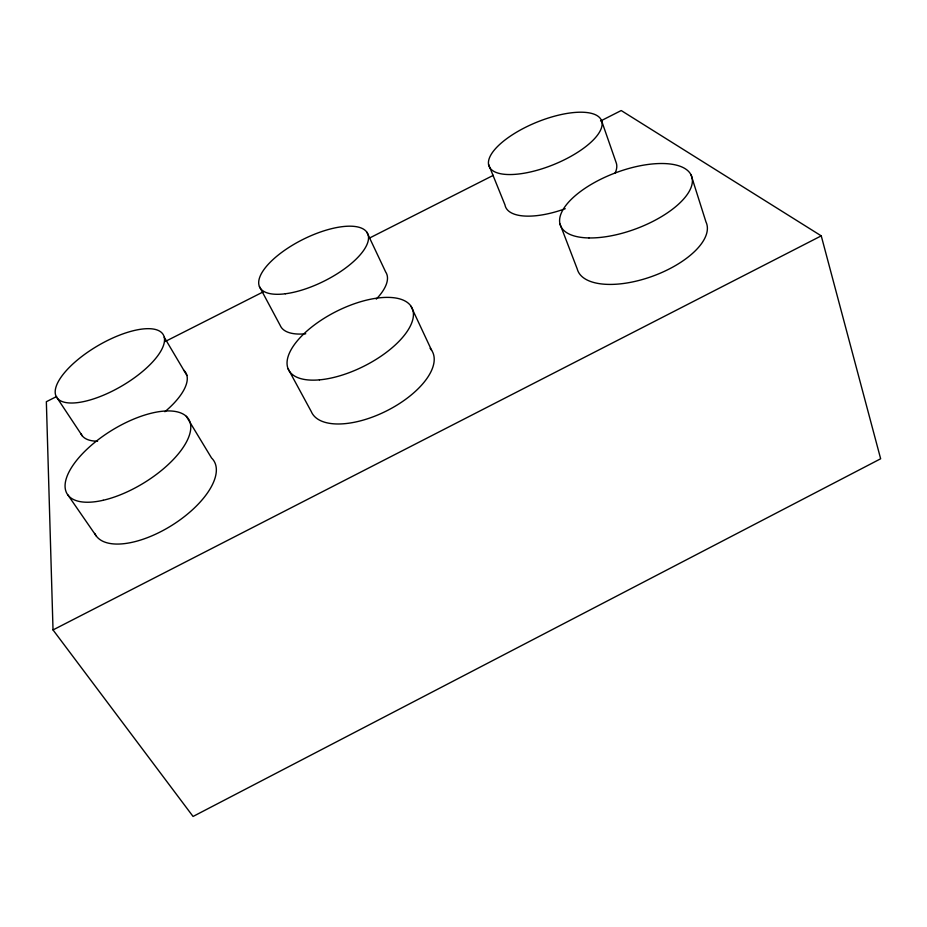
<?xml version="1.0" encoding="UTF-8"?>
<svg xmlns="http://www.w3.org/2000/svg" width="927" height="927" viewBox="0 0 927 927"><rect width="100%" height="100%" fill="white"/><g stroke="black" fill="none" stroke-linecap="round" stroke-linejoin="round"><path stroke-width="1.39" d="M53.024 629.931L821.252 235.864L880.65 458.772L193.059 816.455L53.024 629.931L46.35 401.715L56.686 396.489M165.203 341.518L263.384 291.796M369.317 238.146L493.326 175.33M600.557 121.02L621.217 110.545L821.252 235.864M67.764 494.763L96.165 535.887M57.37 398.297L82.329 435.922M186.315 416.304L211.541 457.973A69.815 32.283 -32.1 0 1 173.558 524.288A69.815 32.283 -32.1 0 1 94.739 533.431M164.253 337.243A61.831 23.43 -30.3 0 1 87.37 400.719A61.831 23.43 -30.3 0 1 77.938 359.56A61.831 23.43 -30.3 0 1 164.253 337.243L186.93 375.493M288.123 368.853L311.31 411.634A67.59 32.167 -26.7 0 0 389.537 409.375A67.59 32.167 -26.7 0 0 430.105 348.309M259.456 286.617L280.267 325.551A59.166 24.647 -26.6 0 0 305.736 333.766M366.895 232.237L385.69 272.028A59.166 24.647 -26.6 0 1 376.281 299.12M411.02 306.304L431.588 350.221M488.575 164.38L504.972 204.89A59.571 24.067 -21.9 0 0 565.238 208.714M560.001 224.01L577.266 269.05A68.598 31.263 -20.1 0 0 652.759 276.153A68.598 31.263 -20.1 0 0 705.98 221.97L691.102 175.006M601.542 120.661A60.672 22.804 -22.2 0 1 524.056 173.233A60.672 22.804 -22.2 0 1 510.244 136.199A60.672 22.804 -22.2 0 1 601.542 120.661L616.165 162.654A59.571 24.067 -21.9 0 1 615.076 173.14M183.534 370.058A60.684 24.705 -30.7 0 1 164.89 411.727M97.59 441.206A60.684 24.705 -30.7 0 1 80.927 433.72M588.981 237.938A70.046 29.791 -20.6 0 0 692.249 182.978A70.046 29.791 -20.6 0 0 596.768 181.286A70.046 29.791 -20.6 0 0 588.981 237.938M319.421 379.861A69.027 30.661 -26.7 0 0 413.43 314.056A69.027 30.661 -26.7 0 0 317.834 322.469A69.027 30.661 -26.7 0 0 319.421 379.861M103.198 500.267A71.321 30.788 -31.6 0 0 190.325 423.199A71.321 30.788 -31.6 0 0 90.301 446.188A71.321 30.788 -31.6 0 0 103.198 500.267M285.365 293.766A60.255 23.372 -26.5 0 0 368.529 238.227A60.255 23.372 -26.5 0 0 286.964 248.703A60.255 23.372 -26.5 0 0 285.365 293.766"/></g></svg>
